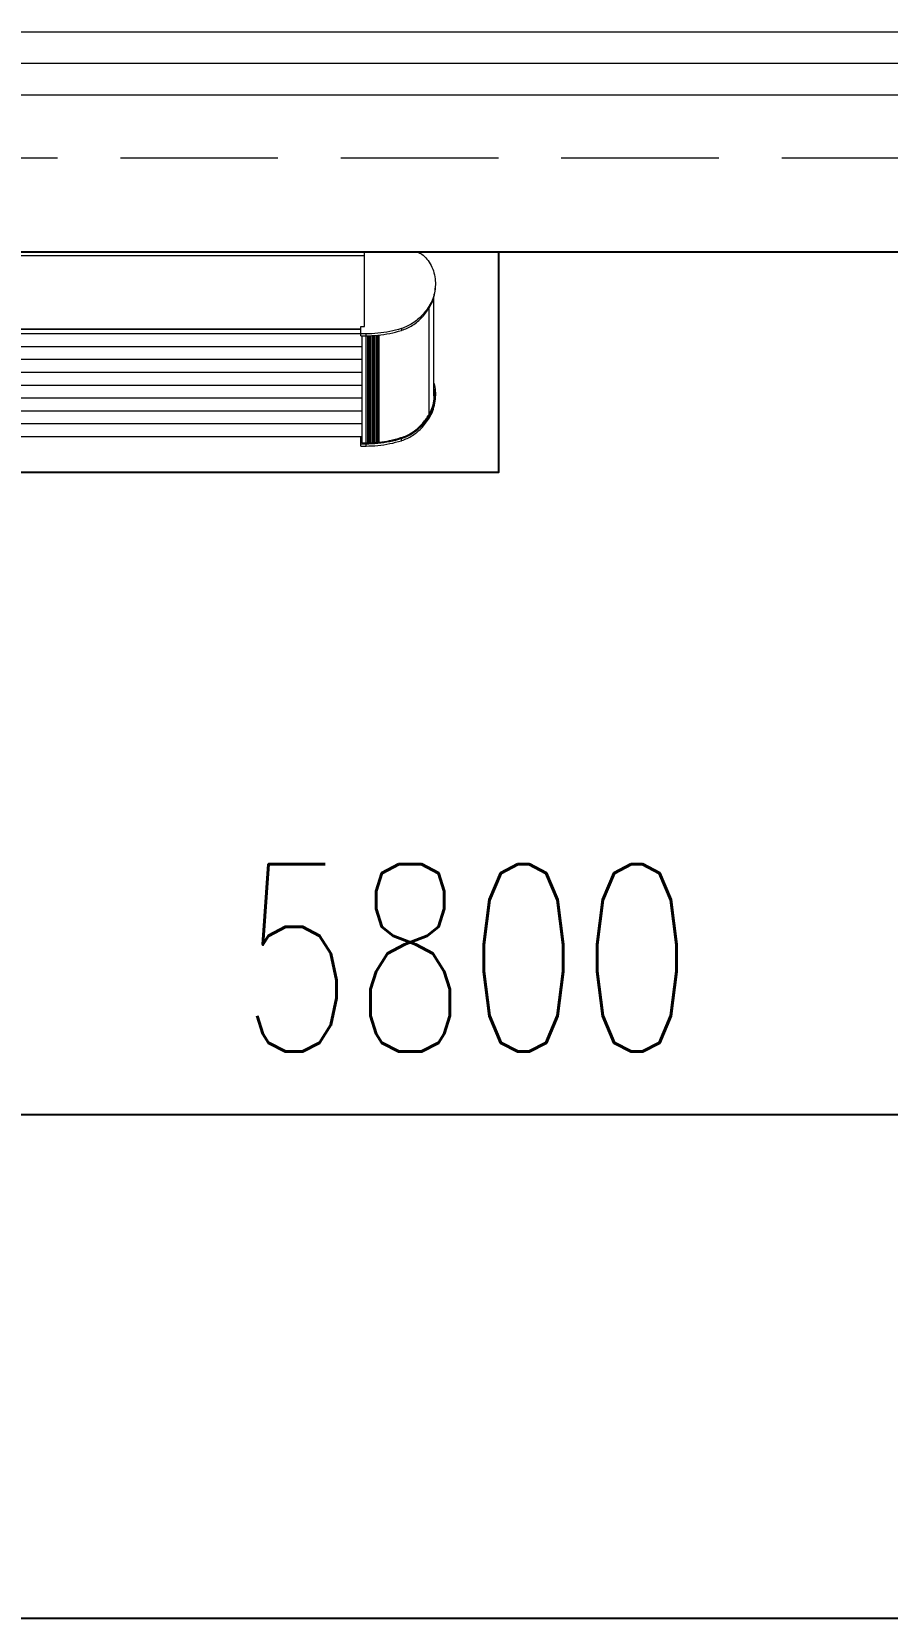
# Model space of a CAD drawing. Extents: x 3753737 to 4713801, y -857380 to 24339.
# Drawn here: x 4227022 to 4228381, y -740443 to -737923 of the extents above; entities that cross this region are included whole.
import ezdxf

# ---------------------------------------------------------------- set-up
doc = ezdxf.new("R2010")
doc.units = 0
doc.header["$LTSCALE"] = 1000
doc.header["$MEASUREMENT"] = 0
doc.linetypes.add('DASH', pattern=[0.35, 0.25, -0.1])
doc.layers.get('0').update_dxf_attribs({"linetype": 'CONTINUOUS'})
doc.layers.get('Defpoints').update_dxf_attribs({"linetype": 'CONTINUOUS'})
doc.layers.add('!!电气', color=1, linetype='CONTINUOUS')
doc.layers.add('看线', color=185, linetype='CONTINUOUS')
for name, color, linetype, lineweight in [('AXIS', 114, 'CONTINUOUS', 20), ('平面-栏杆', 56, 'CONTINUOUS', 15), ('平面-看线', 252, 'CONTINUOUS', 15), ('平面-空调预留孔', 252, 'CONTINUOUS', 15)]:
    doc.layers.add(name, color=color, linetype=linetype, lineweight=lineweight)
doc.styles.add('_TCH_DIM_T3', font='SIMPLEX.shx', dxfattribs={"width": 0.705882, "bigfont": 'GBCBIG.shx'})
doc.dimstyles.new('_TCH_ARCH&&100', dxfattribs={"dimtxt": 297.5, "dimasz": 100, "dimexe": 250, "dimexo": 300, "dimgap": 100, "dimtad": 1, "dimdec": 0, "dimzin": 0, "dimdsep": 46, "dimtxsty": '_TCH_DIM_T3', "dimblk": 'ARCHTICK', "dimcen": 0.09, "dimclrt": 7, "dimazin": 2, "dimtfac": 1, "dimtdec": 0, "dimtix": 1, "dimtmove": 2, "dimatfit": 3, "dimfxl": 1, "dimtolj": 1, "dimtzin": 0, "dimarcsym": 0})

# ---------------------------------------------------------------- blocks, each defined once
blk = doc.blocks.new('gdgdgdrgdfsfs')
at = {"layer": '平面-空调预留孔', "color": 252}
for p, q in [((703030, 763961.6), (701455, 763961.6)), ((703030, 763849.2), (703030, 763967.6)), ((703030, 763967.6), (703111.7, 763967.6)), ((703140.2, 763739.3), (703140.2, 763896.4)), ((703132.5, 763710.1), (703132.5, 763879)), ((703134.4, 763885.1), (703134.4, 763882.1)), ((703023.9, 763834.7), (703023.9, 763849.2)), ((703023.9, 763849.2), (703030, 763849.2)), ((703088.6, 763846.3), (703088.6, 763843.2)), ((703023.9, 763845.2), (701461.2, 763845.2)), ((703023.9, 763844.9), (701461.2, 763844.9)), ((703023.9, 763837.8), (701461.2, 763837.8)), ((703032.3, 763837.8), (703023.9, 763837.8)), ((703023.9, 763834.7), (703032.3, 763834.7)), ((703026.2, 763664.6), (703026.2, 763834.7)), ((703032.3, 763664.6), (703032.3, 763837.8)), ((703032.7, 763664.6), (703032.7, 763834.7)), ((703035, 763664.6), (703035, 763834.7)), ((703037.3, 763664.7), (703037.3, 763834.8)), ((703039.6, 763664.7), (703039.6, 763834.9)), ((703041.9, 763664.9), (703041.9, 763835)), ((703044.2, 763665), (703044.2, 763835.1)), ((703046.5, 763665.1), (703046.5, 763835.2)), ((703048.8, 763665.3), (703048.8, 763835.4)), ((703051.1, 763665.5), (703051.1, 763835.6)), ((703053.4, 763665.8), (703053.4, 763835.9)), ((703026.2, 763817.3), (701458.9, 763817.3)), ((703026.2, 763796.9), (701458.9, 763796.9)), ((703026.2, 763776.4), (701458.9, 763776.4)), ((703026.2, 763756), (701458.9, 763756)), ((703026.2, 763735.5), (701458.9, 763735.5)), ((703026.2, 763715), (701458.9, 763715)), ((703134.4, 763707), (703134.4, 763710)), ((703026.2, 763694.6), (701458.9, 763694.6)), ((703026.2, 763674.1), (701458.9, 763674.1)), ((703023.9, 763659.6), (703023.9, 763674.1)), ((703023.9, 763674.1), (703026.2, 763674.1)), ((703025.4, 763672.2), (703025.4, 763664.6)), ((703026.2, 763672.2), (703025.4, 763672.2)), ((703026.2, 763669.7), (703025.4, 763669.7)), ((703088.6, 763668.1), (703088.6, 763671.2)), ((703032.3, 763662.7), (703023.9, 763662.7)), ((703023.9, 763659.6), (703032.3, 763659.6)), ((703025.4, 763664.6), (703032.3, 763664.6)), ((703032.3, 763659.6), (703032.3, 763662.7))]:
    blk.add_line(p, q, dxfattribs=at)
for points, knots in [([(703111.7, 763967.6), (703112.8, 763967.6), (703114.9, 763967.3), (703118, 763966.3), (703119.9, 763965.1), (703120.9, 763964.4)], [0, 0, 0, 0, 4.088364, 8.168044, 12.231424, 12.231424, 12.231424, 12.231424]), ([(703120.9, 763964.4), (703123.8, 763962.2), (703129.4, 763956.9), (703136, 763946.7), (703140.6, 763934.9), (703142.3, 763924.7), (703142.5, 763918.7), (703142.5, 763917)], [0, 0, 0, 0, 13.236708, 26.367262, 39.40148, 52.370435, 57.391988, 57.391988, 57.391988, 57.391988]), ([(703142.5, 763917), (703142.5, 763914.3), (703142.1, 763907.3), (703139.7, 763896.3), (703136.4, 763888.6), (703134.4, 763885.1)], [0, 0, 0, 0, 7.950473, 20.930505, 33.984373, 33.984373, 33.984373, 33.984373]), ([(703134.4, 763882.1), (703136.4, 763885.6), (703139.7, 763893.2), (703142.1, 763904.3), (703142.5, 763911.3), (703142.5, 763913.9)], [0, 0, 0, 0, 13.053869, 26.0339, 33.984373, 33.984373, 33.984373, 33.984373]), ([(703133.3, 763883.2), (703129.9, 763877.6), (703121.7, 763866.5), (703106.5, 763853.7), (703094.7, 763848.2), (703088.6, 763846.3)], [0, 0, 0, 0, 21.314535, 45.206098, 69.255455, 69.255455, 69.255455, 69.255455]), ([(703089.2, 763843.4), (703095.1, 763845.3), (703106.7, 763850.8), (703122.2, 763863.9), (703130.8, 763875.7), (703134.4, 763882.1)], [0, 0, 0, 0, 23.221194, 47.112756, 70.812357, 70.812357, 70.812357, 70.812357]), ([(703088.6, 763846.3), (703082.5, 763844.4), (703070.1, 763841.2), (703051.3, 763838.4), (703038.6, 763837.8), (703032.3, 763837.8)], [0, 0, 0, 0, 24.22556, 48.472753, 72.728, 72.728, 72.728, 72.728]), ([(703032.3, 763834.7), (703038.6, 763834.7), (703051.3, 763835.3), (703070.1, 763838.2), (703082.5, 763841.3), (703088.6, 763843.2)], [0, 0, 0, 0, 24.256764, 48.502888, 72.728, 72.728, 72.728, 72.728]), ([(703140.2, 763759.4), (703141.3, 763755.4), (703142.3, 763749.5), (703142.5, 763743.6), (703142.5, 763741.9)], [0, 0, 0, 0, 12.807641, 17.829194, 17.829194, 17.829194, 17.829194]), ([(703141, 763741.9), (703141, 763743.5), (703140.9, 763746.8), (703140.5, 763750.1), (703140.2, 763751.8)], [0, 0, 0, 0, 4.848396, 9.936354, 9.936354, 9.936354, 9.936354]), ([(703133.1, 763711.1), (703135.1, 763714.5), (703138.3, 763721.9), (703140.3, 763731.4), (703140.8, 763737), (703140.9, 763738.4)], [0, 0, 0, 0, 12.603735, 25.136179, 29.305258, 29.305258, 29.305258, 29.305258]), ([(703142.5, 763741.9), (703142.5, 763739.2), (703142.1, 763732.3), (703139.7, 763721.2), (703136.4, 763713.6), (703134.4, 763710)], [0, 0, 0, 0, 7.950473, 20.930505, 33.984373, 33.984373, 33.984373, 33.984373]), ([(703134.4, 763707), (703136.4, 763710.5), (703139.7, 763718.1), (703142.1, 763729.2), (703142.5, 763736.2), (703142.5, 763738.8)], [0, 0, 0, 0, 13.053869, 26.0339, 33.984373, 33.984373, 33.984373, 33.984373]), ([(703140.2, 763739.3), (703140.2, 763735.8), (703139.7, 763729.5), (703138.3, 763723.6), (703137.6, 763721)], [0, 0, 0, 0, 10.602023, 18.658548, 18.658548, 18.658548, 18.658548]), ([(703088.2, 763673.1), (703094.2, 763674.9), (703105.8, 763680.3), (703120.7, 763693), (703128.8, 763703.9), (703132.2, 763709.5)], [0, 0, 0, 0, 23.582379, 47.010028, 68.19018, 68.19018, 68.19018, 68.19018]), ([(703133.3, 763708.1), (703129.9, 763702.5), (703121.7, 763691.5), (703106.5, 763678.6), (703094.7, 763673.1), (703088.6, 763671.2)], [0, 0, 0, 0, 21.314535, 45.206098, 69.255455, 69.255455, 69.255455, 69.255455]), ([(703089.2, 763668.3), (703095.1, 763670.2), (703106.7, 763675.7), (703122.2, 763688.8), (703130.8, 763700.6), (703134.4, 763707)], [0, 0, 0, 0, 23.221194, 47.112756, 70.812357, 70.812357, 70.812357, 70.812357]), ([(703088.6, 763671.2), (703082.5, 763669.3), (703070.1, 763666.2), (703051.3, 763663.3), (703038.6, 763662.7), (703032.3, 763662.7)], [0, 0, 0, 0, 24.225112, 48.471236, 72.728, 72.728, 72.728, 72.728]), ([(703053.3, 763665.8), (703058.8, 763666.4), (703070.4, 763668.2), (703081.8, 763671.1), (703087.8, 763672.9)], [0, 0, 0, 0, 21.331569, 44.806099, 44.806099, 44.806099, 44.806099]), ([(703032.3, 763659.6), (703038.6, 763659.6), (703051.3, 763660.2), (703070.1, 763663.1), (703082.5, 763666.2), (703088.6, 763668.1)], [0, 0, 0, 0, 24.255247, 48.50244, 72.728, 72.728, 72.728, 72.728])]:
    blk.add_open_spline(points, degree=3, knots=knots, dxfattribs=at)
for points in [[(703134.4, 763885.1), (703134, 763884.5), (703133.6, 763883.8), (703133.3, 763883.2)], [(703088.6, 763843.2), (703088.8, 763843.3), (703089, 763843.3), (703089.2, 763843.4)], [(703140.2, 763749.2), (703140.6, 763746.8), (703140.8, 763744.4), (703140.9, 763741.9)], [(703140.9, 763738.4), (703140.9, 763739.5), (703141, 763740.7), (703141, 763741.9)], [(703132.2, 763709.5), (703132.5, 763710), (703132.8, 763710.6), (703133.1, 763711.1)], [(703134.4, 763710), (703134, 763709.4), (703133.6, 763708.7), (703133.3, 763708.1)], [(703087.8, 763672.9), (703087.9, 763673), (703088.1, 763673), (703088.2, 763673.1)], [(703032.3, 763664.6), (703037, 763664.6), (703041.7, 763664.8), (703046.4, 763665.1)], [(703046.4, 763665.1), (703047.2, 763665.2), (703047.9, 763665.2), (703048.7, 763665.3)], [(703048.7, 763665.3), (703049.5, 763665.4), (703050.2, 763665.4), (703051, 763665.5)], [(703051, 763665.5), (703051, 763665.5), (703051.1, 763665.5), (703051.1, 763665.5)], [(703051.1, 763665.5), (703051.8, 763665.6), (703052.6, 763665.7), (703053.3, 763665.8)], [(703088.6, 763668.1), (703088.6, 763668.1), (703088.7, 763668.2), (703088.8, 763668.2)], [(703088.8, 763668.2), (703088.9, 763668.2), (703089.1, 763668.3), (703089.2, 763668.3)]]:
    blk.add_open_spline(points, degree=3, dxfattribs=at)
blk = doc.blocks.new('_ArchTick')
at = {"color": 0, "linetype": 'ByBlock', "const_width": 0.15}
blk.add_lwpolyline([(-0.5, -0.5), (0.5, 0.5)], dxfattribs=at)
blk = doc.blocks.new('*D458')
at = {"layer": 'AXIS', "color": 0, "lineweight": -2, "transparency": 16777216}
for p, q in [((-100, -944.9), (-100, -2669.9)), ((50100, -944.9), (50100, -2669.9)), ((-100, -2419.9), (50100, -2419.9))]:
    blk.add_line(p, q, dxfattribs=at)
at = {"layer": 'Defpoints', "color": 0, "transparency": 16777216}
for p in [(-100, -644.9), (50100, -644.9), (50100, -2419.9)]:
    blk.add_point(p, dxfattribs=at)
at = {"layer": 'AXIS', "color": 0, "lineweight": -2, "transparency": 16777216, "xscale": 100, "yscale": 100, "zscale": 100, "rotation": 180}
blk.add_blockref('_ArchTick', (-100, -2419.9), dxfattribs=at)
at = {"layer": 'AXIS', "color": 0, "lineweight": -2, "transparency": 16777216, "xscale": 100, "yscale": 100, "zscale": 100}
blk.add_blockref('_ArchTick', (50100, -2419.9), dxfattribs=at)
at = {"layer": 'AXIS', "color": 7, "transparency": 16777216, "insert": (25000, -2171.1), "char_height": 297.5, "attachment_point": 5, "style": '_TCH_DIM_T3'}
blk.add_mtext('\\A1;50200', dxfattribs=at)
blk = doc.blocks.new('*D464')
at = {"layer": 'AXIS', "color": 0, "lineweight": -2, "transparency": 16777216}
for p, q in [((15700, -944.9), (15700, -1869.9)), ((21500, -944.9), (21500, -1869.9)), ((15700, -1619.9), (21500, -1619.9))]:
    blk.add_line(p, q, dxfattribs=at)
at = {"layer": 'Defpoints', "color": 0, "transparency": 16777216}
for p in [(15700, -644.9), (21500, -644.9), (21500, -1619.9)]:
    blk.add_point(p, dxfattribs=at)
at = {"layer": 'AXIS', "color": 0, "lineweight": -2, "transparency": 16777216, "xscale": 100, "yscale": 100, "zscale": 100, "rotation": 180}
blk.add_blockref('_ArchTick', (15700, -1619.9), dxfattribs=at)
at = {"layer": 'AXIS', "color": 0, "lineweight": -2, "transparency": 16777216, "xscale": 100, "yscale": 100, "zscale": 100}
blk.add_blockref('_ArchTick', (21500, -1619.9), dxfattribs=at)
at = {"layer": 'AXIS', "color": 7, "transparency": 16777216, "insert": (18600, -1371.1), "char_height": 297.5, "attachment_point": 5, "style": '_TCH_DIM_T3'}
blk.add_mtext('\\A1;5800', dxfattribs=at)
blk = doc.blocks.new('A$C1C403CBE')
at = {"layer": '平面-栏杆', "color": 252}
for points in [[(16650, 50), (21300, 50)], [(16650, 0), (21300, 0)]]:
    blk.add_lwpolyline(points, dxfattribs=at)
at = {"layer": '平面-看线', "color": 252}
blk.add_lwpolyline([(16650, 100), (21300, 100)], dxfattribs=at)
at = {"layer": '平面-看线', "color": 252, "linetype": 'DASH'}
blk.add_lwpolyline([(16650, -100), (21300, -100)], dxfattribs=at)
at = {"layer": '看线', "color": 252, "ltscale": 0.5}
for points in [[(21300, -250), (16650, -250)], [(18650, -250), (18650, -600), (16650, -600), (16650, -250)]]:
    blk.add_lwpolyline(points, dxfattribs=at)
at = {"layer": '平面-空调预留孔', "color": 252}
blk.add_blockref('gdgdgdrgdfsfs', (-684592.5, -764217.6), dxfattribs=at)
at = {"layer": 'AXIS'}
for p1, p2, distance, text, picture, middle in [((-100, -644.9), (50100, -644.9), -1775, '50200', '*D458', (25000, -2171.1)), ((15700, -644.9), (21500, -644.9), -975, '5800', '*D464', (18600, -1371.1))]:
    dim = blk.add_aligned_dim(p1=p1, p2=p2, distance=distance, text=text, dimstyle='_TCH_ARCH&&100', dxfattribs=at)
    dim.commit()
    dim.dimension.update_dxf_attribs({"geometry": picture, "text_midpoint": middle})

msp = doc.modelspace()

# ---------------------------------------------------------------- block references
at = {"layer": '!!电气'}
msp.add_blockref('A$C1C403CBE', (4209113.4, -738022.9), dxfattribs=at)

doc.saveas('drawing.dxf')
